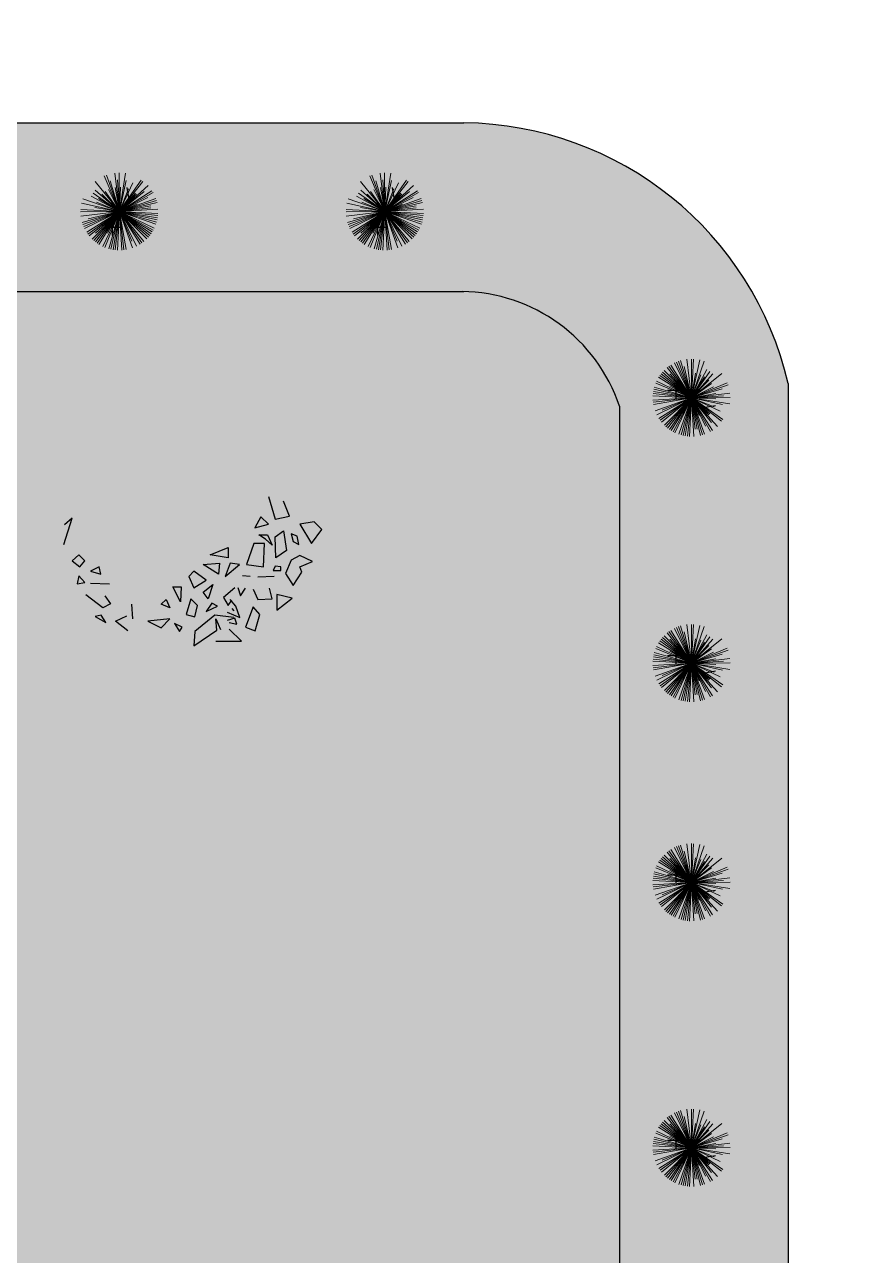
# Model space of a CAD drawing. Header units: millimetres. Extents: x -1544140 to 7445918, y -1294905 to 2019878.
# Drawn here: x 2056671 to 2058506, y 32585 to 35326 of the extents above; entities that cross this region are included whole.
import ezdxf

# ---------------------------------------------------------------- set-up
doc = ezdxf.new("R2010")
doc.units = ezdxf.units.MM
doc.header["$MEASUREMENT"] = 0
doc.layers.add('marc det', color=74, linetype='Continuous', lineweight=18)
picture_1 = doc.add_image_def('image5.png', size_in_pixel=(1482, 826))

msp = doc.modelspace()

# ---------------------------------------------------------------- hatches: boundary and pattern name
at = {"true_color": 0x8dc133, "transparency": 33554687}
h = msp.add_hatch(color=65, dxfattribs=at)
h.dxf.hatch_style = 1
h.paths.add_polyline_path([(2058372.1, 31146.3, -0.388077), (2057965.2, 30688), (2053469.6, 30688, -0.416277), (2052635.9, 31290.8), (2052635.9, 34182.4, -0.394381), (2053167, 35107.6), (2057632.6, 35107.6, -0.352206), (2058372.1, 34526.8)])
h.paths.add_polyline_path([(2053433.3, 31063.9, -0.417198), (2053011.8, 31325.5), (2053011.8, 34233.1, -0.386529), (2053233, 34731.7), (2057635.1, 34731.7, -0.326949), (2057996.2, 34476.3), (2057996.2, 31063.9)], flags=16)
at = {"true_color": 0xb8d93f, "transparency": 33554687}
h = msp.add_hatch(color=63, dxfattribs=at)
h.dxf.hatch_style = 1
h.paths.add_polyline_path([(2057996.2, 34476.3, 0.326949), (2057635.1, 34731.7), (2053233, 34731.7, 0.386529), (2053011.8, 34233.1), (2053011.8, 31325.5, 0.417198), (2053433.3, 31063.9), (2057937.4, 31063.9, 0.351898), (2057996.2, 31142.5)])
at = {"layer": 'marc det'}
msp.add_hatch(color=102, dxfattribs=at).paths.add_polyline_path([(2056895.8, 34476.2), (2056839.3, 34461.1), (2056820.7, 34437.2), (2056786.7, 34389.4), (2056750.8, 34385.2), (2056746, 34343.9), (2056759.8, 34326.5), (2056749.4, 34300.2), (2056709.8, 34225.9), (2056722.6, 34200.2), (2056744.4, 34168.2), (2056744.8, 34140), (2056701.5, 34123.4), (2056761.8, 34119.1), (2056754.3, 34091.5), (2056773.8, 34071.1), (2056776.3, 34045.4), (2056806, 34012.9), (2056815.7, 33976.5), (2056843.1, 33955.7), (2056863, 33959.6), (2056889.2, 33944.6), (2056901.1, 33910.6), (2056909.5, 33867.9), (2056918.7, 33900), (2056947.2, 33925.7), (2056983, 33914.6), (2057006.7, 33899.1), (2057035.8, 33908.9), (2057066.8, 33909), (2057086.7, 33886.7), (2057094.6, 33912.4), (2057127.2, 33930.9), (2057161, 33929.5), (2057196.5, 33946.6), (2057207.2, 33970.8), (2057226, 33980.6), (2057250.8, 33985.5), (2057259.7, 34019.5), (2057276.5, 34038.9), (2057322.1, 34043.9), (2057357.1, 34036.6), (2057327.3, 34057), (2057304.9, 34078.8), (2057306, 34099.2), (2057326.3, 34127.4), (2057343, 34160.9), (2057340.2, 34188.6), (2057345, 34256.1), (2057401.3, 34285.3), (2057332.3, 34280.8), (2057313.2, 34312.3), (2057310, 34341.9), (2057289.1, 34382.2), (2057264.3, 34403.5), (2057252.8, 34435.5), (2057227.3, 34446.7), (2057194.2, 34470.4), (2057166.9, 34467.7), (2057167.6, 34513.6), (2057138.5, 34477.6), (2057127.8, 34505.7), (2057113.5, 34513), (2057078.9, 34523.1), (2057071.7, 34514.9), (2057008, 34510.4), (2056990.4, 34521), (2056959.2, 34508.8), (2056935.2, 34512.2), (2056910.9, 34543.7), (2056888.4, 34579.6), (2056897.7, 34545.2), (2056907.3, 34496.6)])

# ---------------------------------------------------------------- linework, layer by layer
at = {"color": 116, "lineweight": -2, "true_color": 0x136734}
for p, q in [((2056904.3, 34936), (2056899.4, 34963.6)), ((2057495.4, 34936), (2057490.6, 34963.6)), ((2058182.7, 34473.3), (2058210.3, 34478.1)), ((2058182.7, 33882.1), (2058210.3, 33887)), ((2058182.7, 33393.8), (2058210.3, 33398.6)), ((2058182.7, 32802.6), (2058210.3, 32807.5))]:
    msp.add_line(p, q, dxfattribs=at)
at = {"color": 116, "true_color": 0x136734}
for p, q in [((2056847.6, 34875.1), (2056884.2, 34875.1)), ((2056865.9, 34893.4), (2056865.9, 34856.8)), ((2057438.8, 34875.1), (2057475.4, 34875.1)), ((2057457.1, 34893.4), (2057457.1, 34856.8)), ((2058121.8, 34529.9), (2058121.8, 34493.3)), ((2058140.1, 34511.6), (2058103.5, 34511.6)), ((2058140.1, 33920.5), (2058103.5, 33920.5)), ((2058121.8, 33938.7), (2058121.8, 33902.2)), ((2058121.8, 33450.4), (2058121.8, 33413.8)), ((2058140.1, 33432.1), (2058103.5, 33432.1)), ((2058121.8, 32859.2), (2058121.8, 32822.7)), ((2058140.1, 32841), (2058103.5, 32841))]:
    msp.add_line(p, q, dxfattribs=at)
at = {"color": 96}
for p, q in [((2057214.1, 34275), (2057229, 34225.1)), ((2057260.9, 34231.7), (2057248.2, 34265)), ((2056758.2, 34168.6), (2056777.4, 34226.8)), ((2056777.4, 34226.8), (2056760.4, 34211.8)), ((2057197, 34230.1), (2057184.3, 34205.2)), ((2057214.1, 34213.5), (2057197, 34230.1)), ((2057229, 34225.1), (2057260.9, 34231.7)), ((2057316.3, 34218.5), (2057284.4, 34213.5)), ((2057333.4, 34201.8), (2057316.3, 34218.5)), ((2057184.3, 34205.2), (2057214.1, 34213.5)), ((2057192.8, 34190.2), (2057212, 34190.2)), ((2057207.7, 34180.2), (2057192.8, 34190.2)), ((2057212, 34190.2), (2057222.6, 34166.9)), ((2057229, 34185.2), (2057248.2, 34198.5)), ((2057248.2, 34198.5), (2057254.5, 34155.3)), ((2057278, 34186.9), (2057265.2, 34191.9)), ((2057265.2, 34191.9), (2057269.5, 34175.3)), ((2057284.4, 34213.5), (2057309.9, 34170.3)), ((2057309.9, 34170.3), (2057333.4, 34201.8)), ((2057084.2, 34145.4), (2057124.6, 34162)), ((2057124.6, 34162), (2057124.6, 34138.7)), ((2057182.1, 34170.3), (2057165.1, 34123.7)), ((2057205.6, 34170.3), (2057182.1, 34170.3)), ((2057203.4, 34118.8), (2057205.6, 34170.3)), ((2057222.6, 34166.9), (2057207.7, 34180.2)), ((2057231.1, 34138.7), (2057229, 34185.2)), ((2057269.5, 34175.3), (2057282.2, 34168.6)), ((2057282.2, 34168.6), (2057278, 34186.9)), ((2056792.3, 34145.4), (2056777.4, 34132.1)), ((2056805.1, 34132.1), (2056792.3, 34145.4)), ((2057124.6, 34138.7), (2057084.2, 34145.4)), ((2057254.5, 34155.3), (2057231.1, 34138.7)), ((2057265.2, 34133.7), (2057252.4, 34103.8)), ((2057284.4, 34143.7), (2057265.2, 34133.7)), ((2057312.1, 34130.4), (2057284.4, 34143.7)), ((2056777.4, 34132.1), (2056794.5, 34118.8)), ((2056794.5, 34118.8), (2056805.1, 34132.1)), ((2056837, 34118.8), (2056817.9, 34108.8)), ((2056817.9, 34108.8), (2056841.3, 34102.1)), ((2056841.3, 34102.1), (2056837, 34118.8)), ((2057047.9, 34108.8), (2057037.3, 34097.2)), ((2057075.6, 34088.9), (2057047.9, 34108.8)), ((2057069.2, 34123.7), (2057105.4, 34127.1)), ((2057103.3, 34102.1), (2057069.2, 34123.7)), ((2057105.4, 34127.1), (2057103.3, 34102.1)), ((2057128.9, 34127.1), (2057118.2, 34097.2)), ((2057118.2, 34097.2), (2057150.2, 34123.7)), ((2057150.2, 34123.7), (2057128.9, 34127.1)), ((2057165.1, 34123.7), (2057203.4, 34118.8)), ((2057229, 34120.4), (2057224.7, 34110.4)), ((2057224.7, 34110.4), (2057241.8, 34110.4)), ((2057241.8, 34118.8), (2057229, 34120.4)), ((2057241.8, 34110.4), (2057241.8, 34118.8)), ((2057269.5, 34077.2), (2057288.6, 34107.1)), ((2057284.4, 34118.8), (2057312.1, 34130.4)), ((2057288.6, 34107.1), (2057284.4, 34118.8)), ((2056792.3, 34098.8), (2056788.1, 34080.6)), ((2056788.1, 34080.6), (2056805.1, 34083.9)), ((2056805.1, 34083.9), (2056792.3, 34098.8)), ((2056817.9, 34082.2), (2056860.5, 34080.6)), ((2057037.3, 34097.2), (2057047.9, 34072.2)), ((2057047.9, 34072.2), (2057075.6, 34088.9)), ((2057069.2, 34062.3), (2057090.5, 34078.9)), ((2057090.5, 34078.9), (2057079.9, 34047.3)), ((2057173.6, 34097.2), (2057156.6, 34098.8)), ((2057226.8, 34097.2), (2057190.7, 34095.5)), ((2057252.4, 34103.8), (2057269.5, 34077.2)), ((2056845.7, 34027.6), (2056807.4, 34055.9)), ((2056850, 34054.2), (2056862.7, 34035.9)), ((2057018.1, 34040.7), (2057001.1, 34073.9)), ((2057001.1, 34073.9), (2057020.2, 34073.9)), ((2057020.2, 34073.9), (2057018.1, 34040.7)), ((2057079.9, 34047.3), (2057069.2, 34062.3)), ((2057139.5, 34072.2), (2057114, 34050.6)), ((2057114, 34050.6), (2057124.6, 34032.4)), ((2057146, 34072.5), (2057152.4, 34054.2)), ((2057152.4, 34054.2), (2057163.1, 34070.8)), ((2057180.1, 34069.1), (2057190.8, 34045.9)), ((2057222.7, 34047.6), (2057216.3, 34070.8)), ((2057267.3, 34049), (2057233.2, 34057.3)), ((2057233.2, 34057.3), (2057233.2, 34022.4)), ((2056862.7, 34035.9), (2056845.7, 34027.6)), ((2056909.5, 34035.7), (2056911.6, 34002.5)), ((2056975.5, 34035.7), (2056986.2, 34045.6)), ((2056994.7, 34027.4), (2056975.5, 34035.7)), ((2056986.2, 34045.6), (2056994.7, 34027.4)), ((2057041.5, 34047.3), (2057030.9, 34012.4)), ((2057056.5, 34032.4), (2057041.5, 34047.3)), ((2057050.1, 34007.4), (2057056.5, 34032.4)), ((2057088.4, 34037.4), (2057075.6, 34019.1)), ((2057075.6, 34019.1), (2057101.2, 34030.7)), ((2057101.2, 34030.7), (2057088.4, 34037.4)), ((2057124.6, 34032.4), (2057133.1, 34044)), ((2057141.8, 34030.9), (2057129, 34045.9)), ((2057133.1, 34025.7), (2057137.4, 34020.7)), ((2057150.3, 34006), (2057141.8, 34030.9)), ((2057180.1, 34029.3), (2057163.1, 33984.4)), ((2057195, 34012.6), (2057180.1, 34029.3)), ((2057190.8, 34045.9), (2057222.7, 34047.6)), ((2057233.2, 34022.4), (2057267.3, 34049)), ((2056841.4, 34011), (2056828.7, 34007.7)), ((2056828.7, 34007.7), (2056852.1, 33994.4)), ((2056852.1, 33994.4), (2056841.4, 34011)), ((2056873.4, 33997.7), (2056898.9, 34009.3)), ((2056901.1, 33976.1), (2056873.4, 33997.7)), ((2056994.7, 34002.5), (2056945.7, 33997.5)), ((2056945.7, 33997.5), (2056975.5, 33982.5)), ((2056975.5, 33982.5), (2056994.7, 34002.5)), ((2057030.9, 34012.4), (2057050.1, 34007.4)), ((2057094.8, 34010.8), (2057050.1, 33974.2)), ((2057137.4, 34005.8), (2057094.8, 34010.8)), ((2057099, 33977.5), (2057096.9, 34002.5)), ((2057096.9, 34002.5), (2057107.6, 33979.2)), ((2057122.6, 34017.6), (2057150.3, 34006)), ((2057139.6, 34004.4), (2057122.6, 33999.4)), ((2057143.9, 33991.1), (2057139.6, 34004.4)), ((2057184.4, 33976.1), (2057195, 34012.6)), ((2057022.4, 33984.2), (2057005.3, 33992.5)), ((2057005.3, 33992.5), (2057016, 33974.2)), ((2057016, 33974.2), (2057022.4, 33984.2)), ((2057047.9, 33942.6), (2057099, 33977.5)), ((2057050.1, 33974.2), (2057047.9, 33942.6)), ((2057126.9, 33994.4), (2057143.9, 33991.1)), ((2057154.5, 33952.8), (2057126.9, 33979.4)), ((2057163.1, 33984.4), (2057184.4, 33976.1)), ((2057097, 33952.8), (2057154.5, 33952.8))]:
    msp.add_line(p, q, dxfattribs=at)
for points in [[(2053167, 35107.6), (2057649.8, 35107.6)], [(2053233, 34731.7), (2057649.8, 34731.7)], [(2058372.1, 34526.8), (2058372.1, 31133.4)], [(2057996.2, 34476.3), (2057996.2, 31133.4)]]:
    msp.add_lwpolyline(points)
for radius, start in [(750.3, 13.0477), (374.4, 18.5111)]:
    msp.add_arc((2057641.2, 34357.4), radius, start, 89.3419)
at = {"layer": 'marc det', "color": 116, "true_color": 0x136734}
for p, q in [((2056882.2, 34910.1), (2056848.7, 34989.6)), ((2056882.2, 34910.1), (2056853.3, 34991.3)), ((2056882.2, 34910.1), (2056872, 34995.7)), ((2056882.2, 34910.1), (2056881.7, 34996.3)), ((2056882.2, 34910.1), (2056896.1, 34995.2)), ((2057473.4, 34910.1), (2057439.9, 34989.6)), ((2057473.4, 34910.1), (2057444.4, 34991.3)), ((2057473.4, 34910.1), (2057463.2, 34995.7)), ((2057473.4, 34910.1), (2057472.9, 34996.3)), ((2057473.4, 34910.1), (2057487.3, 34995.2)), ((2056882.2, 34910.1), (2056828.1, 34977.2)), ((2056882.2, 34910.1), (2056828.7, 34957.3)), ((2056882.2, 34910.1), (2056858.2, 34959.2)), ((2056882.2, 34910.1), (2056862.1, 34978.3)), ((2056882.2, 34910.1), (2056872.8, 34963.8)), ((2056882.2, 34910.1), (2056877.8, 34980.9)), ((2056881.4, 34909.2), (2056930.9, 34979.8)), ((2056930.9, 34979.8), (2056881.4, 34909.2)), ((2056881.4, 34909.2), (2056934.7, 34976.9)), ((2056882.2, 34910.1), (2056897.6, 34979.3)), ((2056882.2, 34910.1), (2056912.6, 34974.1)), ((2056882.2, 34910.1), (2056946.2, 34967.9)), ((2056882.2, 34910.1), (2056884.9, 34964.5)), ((2056882.2, 34910.1), (2056902.7, 34960.4)), ((2056882.2, 34910.1), (2056954.9, 34956.4)), ((2057473.4, 34910.1), (2057419.2, 34977.2)), ((2057473.4, 34910.1), (2057419.9, 34957.3)), ((2057473.4, 34910.1), (2057449.4, 34959.2)), ((2057473.4, 34910.1), (2057453.3, 34978.3)), ((2057473.4, 34910.1), (2057463.9, 34963.8)), ((2057473.4, 34910.1), (2057469, 34980.9)), ((2057472.6, 34909.2), (2057522, 34979.8)), ((2057522, 34979.8), (2057472.6, 34909.2)), ((2057472.6, 34909.2), (2057525.9, 34976.9)), ((2057473.4, 34910.1), (2057488.7, 34979.3)), ((2057473.4, 34910.1), (2057503.7, 34974.1)), ((2057473.4, 34910.1), (2057537.3, 34967.9)), ((2057473.4, 34910.1), (2057476.1, 34964.5)), ((2057473.4, 34910.1), (2057493.9, 34960.4)), ((2057473.4, 34910.1), (2057546.1, 34956.4)), ((2056882.2, 34910.1), (2056798, 34928.8)), ((2056882.2, 34910.1), (2056800.7, 34938.1)), ((2056882.2, 34910.1), (2056819.5, 34944.3)), ((2056882.2, 34910.1), (2056823.8, 34951.1)), ((2056823.8, 34951.1), (2056882.2, 34910.1)), ((2056882.2, 34910.1), (2056831.3, 34930.9)), ((2056882.2, 34910.1), (2056835.5, 34939.1)), ((2056882.2, 34910.1), (2056843.2, 34948.6)), ((2056882.2, 34910.1), (2056850.3, 34954.6)), ((2056882.2, 34910.1), (2056937.3, 34954.6)), ((2056882.2, 34910.1), (2056957.4, 34952.3)), ((2056882.2, 34910.1), (2056918.1, 34950.8)), ((2056882.2, 34910.1), (2056920.4, 34948.7)), ((2056882.2, 34910.1), (2056945.8, 34941.2)), ((2056882.2, 34910.1), (2056963.4, 34939.1)), ((2056882.2, 34910.1), (2056964.9, 34934.5)), ((2056882.2, 34910.1), (2056966.2, 34929.8)), ((2057473.4, 34910.1), (2057389.2, 34928.8)), ((2057473.4, 34910.1), (2057391.8, 34938.1)), ((2057473.4, 34910.1), (2057410.6, 34944.3)), ((2057473.4, 34910.1), (2057414.9, 34951.1)), ((2057414.9, 34951.1), (2057473.4, 34910.1)), ((2057473.4, 34910.1), (2057422.4, 34930.9)), ((2057473.4, 34910.1), (2057426.7, 34939.1)), ((2057473.4, 34910.1), (2057434.4, 34948.6)), ((2057473.4, 34910.1), (2057441.4, 34954.6)), ((2057473.4, 34910.1), (2057528.4, 34954.6)), ((2057473.4, 34910.1), (2057548.6, 34952.3)), ((2057473.4, 34910.1), (2057509.3, 34950.8)), ((2057473.4, 34910.1), (2057511.5, 34948.7)), ((2057473.4, 34910.1), (2057537, 34941.2)), ((2057473.4, 34910.1), (2057554.6, 34939.1)), ((2057473.4, 34910.1), (2057556.1, 34934.5)), ((2057473.4, 34910.1), (2057557.3, 34929.8)), ((2056882.2, 34910.1), (2056796, 34909.6)), ((2056882.2, 34910.1), (2056796.1, 34914.4)), ((2056882.2, 34910.1), (2056796.6, 34899.9)), ((2056882.2, 34910.1), (2056799.5, 34885.7)), ((2056882.2, 34910.1), (2056801, 34881.1)), ((2056882.2, 34910.1), (2056802.8, 34876.6)), ((2056882.2, 34910.1), (2056804.8, 34872.2)), ((2056882.2, 34910.1), (2056809.5, 34863.8)), ((2056882.2, 34910.1), (2056812.2, 34859.8)), ((2056882.2, 34910.1), (2056812.4, 34893.7)), ((2056882.2, 34910.1), (2056815.1, 34856)), ((2056882.2, 34910.1), (2056821.6, 34848.8)), ((2056882.2, 34910.1), (2056825.1, 34845.5)), ((2056882.2, 34910.1), (2056827.8, 34919)), ((2056882.2, 34910.1), (2056828.9, 34842.4)), ((2056882.2, 34910.1), (2056829, 34862)), ((2056832.7, 34839.5), (2056882.2, 34910.1)), ((2056882.2, 34910.1), (2056832.7, 34839.5)), ((2056882.2, 34910.1), (2056836.8, 34836.8)), ((2056882.2, 34910.1), (2056845.3, 34832.2)), ((2056882.2, 34910.1), (2056849.7, 34830.3)), ((2056882.2, 34910.1), (2056855.8, 34861.6)), ((2056882.2, 34910.1), (2056858.8, 34827.1)), ((2056882.2, 34910.1), (2056863.5, 34825.9)), ((2056882.2, 34910.1), (2056868.3, 34825)), ((2056882.2, 34910.1), (2056873.1, 34824.4)), ((2056882.2, 34910.1), (2056877.9, 34824)), ((2056882.2, 34910.1), (2056921.9, 34926.8)), ((2056882.2, 34910.1), (2056952, 34922.4)), ((2056882.2, 34910.1), (2056952.6, 34918.5)), ((2056882.2, 34910.1), (2056968.3, 34915.5)), ((2056882.2, 34910.1), (2056968.3, 34905.8)), ((2056882.2, 34910.1), (2056911.2, 34828.9)), ((2056882.2, 34910.1), (2056892.4, 34824.5)), ((2056882.2, 34910.1), (2056897.2, 34825.2)), ((2056882.2, 34910.1), (2056887.6, 34824.1)), ((2056882.2, 34910.1), (2056909.9, 34844.3)), ((2056882.2, 34910.1), (2056920.1, 34832.7)), ((2056882.2, 34910.1), (2056928.5, 34837.4)), ((2056882.2, 34910.1), (2056932.5, 34840.1)), ((2056882.2, 34910.1), (2056936.4, 34843)), ((2056882.2, 34910.1), (2056943.5, 34849.5)), ((2056882.2, 34910.1), (2056946.8, 34853)), ((2056882.2, 34910.1), (2056949.9, 34856.8)), ((2056952.8, 34860.6), (2056882.2, 34910.1)), ((2056882.2, 34910.1), (2056955.5, 34864.7)), ((2056882.2, 34910.1), (2056957.9, 34868.9)), ((2056882.2, 34910.1), (2056960.1, 34873.2)), ((2056882.2, 34910.1), (2056966.4, 34891.4)), ((2056882.2, 34910.1), (2056967.3, 34896.2)), ((2056882.2, 34910.1), (2056967.9, 34901)), ((2056882.2, 34910.1), (2056963.8, 34882.1)), ((2056882.2, 34910.1), (2056965.2, 34886.7)), ((2057473.4, 34910.1), (2057387.2, 34909.6)), ((2057473.4, 34910.1), (2057387.3, 34914.4)), ((2057473.4, 34910.1), (2057387.8, 34899.9)), ((2057473.4, 34910.1), (2057390.7, 34885.7)), ((2057473.4, 34910.1), (2057392.2, 34881.1)), ((2057473.4, 34910.1), (2057393.9, 34876.6)), ((2057473.4, 34910.1), (2057395.9, 34872.2)), ((2057473.4, 34910.1), (2057400.6, 34863.8)), ((2057473.4, 34910.1), (2057403.4, 34859.8)), ((2057473.4, 34910.1), (2057403.6, 34893.7)), ((2057473.4, 34910.1), (2057406.3, 34856)), ((2057473.4, 34910.1), (2057412.8, 34848.8)), ((2057473.4, 34910.1), (2057416.3, 34845.5)), ((2057473.4, 34910.1), (2057419, 34919)), ((2057473.4, 34910.1), (2057420, 34842.4)), ((2057473.4, 34910.1), (2057420.1, 34862)), ((2057423.9, 34839.5), (2057473.4, 34910.1)), ((2057473.4, 34910.1), (2057423.9, 34839.5)), ((2057473.4, 34910.1), (2057427.9, 34836.8)), ((2057473.4, 34910.1), (2057436.4, 34832.2)), ((2057473.4, 34910.1), (2057440.9, 34830.3)), ((2057473.4, 34910.1), (2057446.9, 34861.6)), ((2057473.4, 34910.1), (2057450, 34827.1)), ((2057473.4, 34910.1), (2057454.7, 34825.9)), ((2057473.4, 34910.1), (2057459.4, 34825)), ((2057473.4, 34910.1), (2057464.2, 34824.4)), ((2057473.4, 34910.1), (2057469.1, 34824)), ((2057473.4, 34910.1), (2057513.1, 34926.8)), ((2057473.4, 34910.1), (2057543.1, 34922.4)), ((2057473.4, 34910.1), (2057543.7, 34918.5)), ((2057473.4, 34910.1), (2057559.4, 34915.5)), ((2057473.4, 34910.1), (2057559.5, 34905.8)), ((2057473.4, 34910.1), (2057502.3, 34828.9)), ((2057473.4, 34910.1), (2057483.5, 34824.5)), ((2057473.4, 34910.1), (2057488.3, 34825.2)), ((2057473.4, 34910.1), (2057478.7, 34824.1)), ((2057473.4, 34910.1), (2057501.1, 34844.3)), ((2057473.4, 34910.1), (2057511.2, 34832.7)), ((2057473.4, 34910.1), (2057519.7, 34837.4)), ((2057473.4, 34910.1), (2057523.7, 34840.1)), ((2057473.4, 34910.1), (2057527.5, 34843)), ((2057473.4, 34910.1), (2057534.7, 34849.5)), ((2057473.4, 34910.1), (2057538, 34853)), ((2057473.4, 34910.1), (2057541.1, 34856.8)), ((2057544, 34860.6), (2057473.4, 34910.1)), ((2057473.4, 34910.1), (2057546.6, 34864.7)), ((2057473.4, 34910.1), (2057549.1, 34868.9)), ((2057473.4, 34910.1), (2057551.3, 34873.2)), ((2057473.4, 34910.1), (2057557.5, 34891.4)), ((2057473.4, 34910.1), (2057558.5, 34896.2)), ((2057473.4, 34910.1), (2057559.1, 34901)), ((2057473.4, 34910.1), (2057554.9, 34882.1)), ((2057473.4, 34910.1), (2057556.4, 34886.7)), ((2058156.8, 34495.3), (2058118.9, 34572.8)), ((2058156.8, 34495.3), (2058123.3, 34574.8)), ((2058156.8, 34495.3), (2058127.8, 34576.5)), ((2058156.8, 34495.3), (2058132.4, 34578)), ((2058156.8, 34495.3), (2058146.6, 34580.9)), ((2058156.8, 34495.3), (2058156.3, 34581.5)), ((2058156.8, 34495.3), (2058161.1, 34581.4)), ((2058156.8, 34495.3), (2058175.5, 34579.5)), ((2058156.8, 34495.3), (2058184.8, 34576.9)), ((2058086.2, 34544.8), (2058156.8, 34495.3)), ((2058156.8, 34495.3), (2058086.2, 34544.8)), ((2058156.8, 34495.3), (2058089.1, 34548.7)), ((2058156.8, 34495.3), (2058092.2, 34552.4)), ((2058156.8, 34495.3), (2058095.5, 34555.9)), ((2058156.8, 34495.3), (2058102.6, 34562.4)), ((2058156.8, 34495.3), (2058106.5, 34565.3)), ((2058156.8, 34495.3), (2058108.6, 34548.6)), ((2058156.8, 34495.3), (2058110.5, 34568.1)), ((2058156.8, 34495.3), (2058140.4, 34565.1)), ((2058156.8, 34495.3), (2058191, 34558.1)), ((2058156.8, 34495.3), (2058197.7, 34553.8)), ((2058197.7, 34553.8), (2058156.8, 34495.3)), ((2058156.8, 34495.3), (2058165.7, 34549.7)), ((2058156.8, 34495.3), (2058223.9, 34549.5)), ((2058156.8, 34495.3), (2058204, 34548.8)), ((2058156.8, 34495.3), (2058177.5, 34546.3)), ((2058156.8, 34495.3), (2058073.8, 34518.7)), ((2058156.8, 34495.3), (2058076.9, 34527.8)), ((2058156.8, 34495.3), (2058078.9, 34532.3)), ((2058156.8, 34495.3), (2058083.5, 34540.8)), ((2058156.8, 34495.3), (2058108.3, 34521.8)), ((2058156.8, 34495.3), (2058185.7, 34542)), ((2058156.8, 34495.3), (2058195.3, 34534.3)), ((2058156.8, 34495.3), (2058236.2, 34528.8)), ((2058156.8, 34495.3), (2058201.2, 34527.3)), ((2058156.8, 34495.3), (2058238, 34524.3)), ((2058156.8, 34495.3), (2058205.9, 34519.3)), ((2058156.8, 34495.3), (2058070.7, 34499.7)), ((2058156.8, 34495.3), (2058070.7, 34490)), ((2058156.8, 34495.3), (2058071.1, 34504.5)), ((2058156.8, 34495.3), (2058071.2, 34485.2)), ((2058156.8, 34495.3), (2058071.7, 34509.3)), ((2058156.8, 34495.3), (2058071.9, 34480.4)), ((2058156.8, 34495.3), (2058072.6, 34514)), ((2058156.8, 34495.3), (2058075.6, 34466.4)), ((2058156.8, 34495.3), (2058079.3, 34457.5)), ((2058156.8, 34495.3), (2058084.1, 34449)), ((2058156.8, 34495.3), (2058086.8, 34445)), ((2058156.8, 34495.3), (2058089.7, 34441.2)), ((2058156.8, 34495.3), (2058091, 34467.6)), ((2058156.8, 34495.3), (2058096.2, 34434)), ((2058156.8, 34495.3), (2058099.7, 34430.7)), ((2058156.8, 34495.3), (2058103.4, 34427.6)), ((2058107.3, 34424.7), (2058156.8, 34495.3)), ((2058156.8, 34495.3), (2058111.4, 34422.1)), ((2058156.8, 34495.3), (2058115.5, 34419.6)), ((2058156.8, 34495.3), (2058119.8, 34417.4)), ((2058156.8, 34495.3), (2058128.8, 34413.8)), ((2058156.8, 34495.3), (2058133.4, 34412.3)), ((2058156.8, 34495.3), (2058138.1, 34411.2)), ((2058156.8, 34495.3), (2058142.9, 34410.3)), ((2058156.8, 34495.3), (2058147.6, 34409.6)), ((2058156.8, 34495.3), (2058152.5, 34409.2)), ((2058155.9, 34496.2), (2058226.5, 34446.7)), ((2058155.9, 34496.2), (2058223.6, 34442.8)), ((2058226.5, 34446.7), (2058155.9, 34496.2)), ((2058156.8, 34495.3), (2058224.9, 34515.4)), ((2058156.8, 34495.3), (2058242.4, 34505.5)), ((2058156.8, 34495.3), (2058210.5, 34504.8)), ((2058156.8, 34495.3), (2058227.6, 34499.7)), ((2058156.8, 34495.3), (2058243, 34495.8)), ((2058156.8, 34495.3), (2058165.1, 34425)), ((2058156.8, 34495.3), (2058162.1, 34409.3)), ((2058156.8, 34495.3), (2058169.1, 34425.6)), ((2058156.8, 34495.3), (2058185.7, 34414.1)), ((2058156.8, 34495.3), (2058181.1, 34412.6)), ((2058156.8, 34495.3), (2058176.5, 34411.4)), ((2058156.8, 34495.3), (2058198.9, 34420.1)), ((2058156.8, 34495.3), (2058187.9, 34431.7)), ((2058156.8, 34495.3), (2058203.1, 34422.6)), ((2058156.8, 34495.3), (2058211.1, 34492.6)), ((2058156.8, 34495.3), (2058241.9, 34481.4)), ((2058156.8, 34495.3), (2058226, 34480)), ((2058156.8, 34495.3), (2058207.1, 34474.8)), ((2058156.8, 34495.3), (2058173.5, 34455.6)), ((2058156.8, 34495.3), (2058195.4, 34457.2)), ((2058156.8, 34495.3), (2058197.5, 34459.4)), ((2058156.8, 34495.3), (2058220.8, 34465)), ((2058156.8, 34495.3), (2058201.2, 34440.3)), ((2058156.8, 34495.3), (2058214.6, 34431.4)), ((2058156.8, 33904.2), (2058102.6, 33971.3)), ((2058156.8, 33904.2), (2058106.5, 33974.2)), ((2058156.8, 33904.2), (2058110.5, 33976.9)), ((2058156.8, 33904.2), (2058118.9, 33981.6)), ((2058156.8, 33904.2), (2058123.3, 33983.6)), ((2058156.8, 33904.2), (2058127.8, 33985.4)), ((2058156.8, 33904.2), (2058132.4, 33986.9)), ((2058156.8, 33904.2), (2058140.4, 33974)), ((2058156.8, 33904.2), (2058146.6, 33989.8)), ((2058156.8, 33904.2), (2058156.3, 33990.4)), ((2058156.8, 33904.2), (2058161.1, 33990.3)), ((2058156.8, 33904.2), (2058175.5, 33988.3)), ((2058156.8, 33904.2), (2058184.8, 33985.7)), ((2058156.8, 33904.2), (2058078.9, 33941.1)), ((2058156.8, 33904.2), (2058083.5, 33949.6)), ((2058086.2, 33953.6), (2058156.8, 33904.2)), ((2058156.8, 33904.2), (2058086.2, 33953.6)), ((2058156.8, 33904.2), (2058089.1, 33957.5)), ((2058156.8, 33904.2), (2058092.2, 33961.2)), ((2058156.8, 33904.2), (2058095.5, 33964.8)), ((2058156.8, 33904.2), (2058108.6, 33957.4)), ((2058156.8, 33904.2), (2058191, 33966.9)), ((2058156.8, 33904.2), (2058197.7, 33962.6)), ((2058197.7, 33962.6), (2058156.8, 33904.2)), ((2058156.8, 33904.2), (2058165.7, 33958.5)), ((2058156.8, 33904.2), (2058223.9, 33958.3)), ((2058156.8, 33904.2), (2058204, 33957.6)), ((2058156.8, 33904.2), (2058177.5, 33955.1)), ((2058156.8, 33904.2), (2058185.7, 33950.9)), ((2058156.8, 33904.2), (2058195.3, 33943.2)), ((2058156.8, 33904.2), (2058071.1, 33913.3)), ((2058156.8, 33904.2), (2058071.7, 33918.1)), ((2058156.8, 33904.2), (2058072.6, 33922.9)), ((2058156.8, 33904.2), (2058073.8, 33927.5)), ((2058156.8, 33904.2), (2058076.9, 33936.7)), ((2058156.8, 33904.2), (2058108.3, 33930.6)), ((2058156.8, 33904.2), (2058236.2, 33937.6)), ((2058156.8, 33904.2), (2058201.2, 33936.1)), ((2058156.8, 33904.2), (2058238, 33933.1)), ((2058156.8, 33904.2), (2058205.9, 33928.2)), ((2058156.8, 33904.2), (2058224.9, 33924.2)), ((2058156.8, 33904.2), (2058242.4, 33914.3)), ((2058156.8, 33904.2), (2058210.5, 33913.6)), ((2058156.8, 33904.2), (2058070.7, 33908.5)), ((2058156.8, 33904.2), (2058070.7, 33898.8)), ((2058156.8, 33904.2), (2058071.2, 33894)), ((2058156.8, 33904.2), (2058071.9, 33889.2)), ((2058156.8, 33904.2), (2058075.6, 33875.2)), ((2058156.8, 33904.2), (2058079.3, 33866.3)), ((2058156.8, 33904.2), (2058084.1, 33857.9)), ((2058156.8, 33904.2), (2058086.8, 33853.9)), ((2058156.8, 33904.2), (2058089.7, 33850)), ((2058156.8, 33904.2), (2058091, 33876.4)), ((2058156.8, 33904.2), (2058096.2, 33842.8)), ((2058156.8, 33904.2), (2058099.7, 33839.5)), ((2058156.8, 33904.2), (2058103.4, 33836.4)), ((2058107.3, 33833.6), (2058156.8, 33904.2)), ((2058156.8, 33904.2), (2058111.4, 33830.9)), ((2058156.8, 33904.2), (2058115.5, 33828.5)), ((2058156.8, 33904.2), (2058119.8, 33826.3)), ((2058156.8, 33904.2), (2058128.8, 33822.6)), ((2058156.8, 33904.2), (2058133.4, 33821.2)), ((2058156.8, 33904.2), (2058138.1, 33820)), ((2058156.8, 33904.2), (2058142.9, 33819.1)), ((2058156.8, 33904.2), (2058147.6, 33818.4)), ((2058156.8, 33904.2), (2058152.5, 33818.1)), ((2058155.9, 33905), (2058226.5, 33855.5)), ((2058155.9, 33905), (2058223.6, 33851.6)), ((2058226.5, 33855.5), (2058155.9, 33905)), ((2058156.8, 33904.2), (2058227.6, 33908.6)), ((2058156.8, 33904.2), (2058243, 33904.7)), ((2058156.8, 33904.2), (2058165.1, 33833.8)), ((2058156.8, 33904.2), (2058162.1, 33818.1)), ((2058156.8, 33904.2), (2058169.1, 33834.4)), ((2058156.8, 33904.2), (2058185.7, 33823)), ((2058156.8, 33904.2), (2058181.1, 33821.5)), ((2058156.8, 33904.2), (2058176.5, 33820.2)), ((2058156.8, 33904.2), (2058198.9, 33829)), ((2058156.8, 33904.2), (2058187.9, 33840.6)), ((2058156.8, 33904.2), (2058203.1, 33831.4)), ((2058156.8, 33904.2), (2058211.1, 33901.4)), ((2058156.8, 33904.2), (2058241.9, 33890.2)), ((2058156.8, 33904.2), (2058226, 33888.8)), ((2058156.8, 33904.2), (2058207.1, 33883.7)), ((2058156.8, 33904.2), (2058173.5, 33864.4)), ((2058156.8, 33904.2), (2058195.4, 33866)), ((2058156.8, 33904.2), (2058197.5, 33868.2)), ((2058156.8, 33904.2), (2058220.8, 33873.8)), ((2058156.8, 33904.2), (2058201.2, 33849.1)), ((2058156.8, 33904.2), (2058214.6, 33840.2)), ((2058156.8, 33415.8), (2058156.3, 33502)), ((2058156.8, 33415.8), (2058161.1, 33501.9)), ((2058156.8, 33415.8), (2058095.5, 33476.4)), ((2058156.8, 33415.8), (2058102.6, 33482.9)), ((2058156.8, 33415.8), (2058106.5, 33485.8)), ((2058156.8, 33415.8), (2058110.5, 33488.6)), ((2058156.8, 33415.8), (2058118.9, 33493.3)), ((2058156.8, 33415.8), (2058123.3, 33495.3)), ((2058156.8, 33415.8), (2058127.8, 33497)), ((2058156.8, 33415.8), (2058132.4, 33498.5)), ((2058156.8, 33415.8), (2058140.4, 33485.6)), ((2058156.8, 33415.8), (2058146.6, 33501.4)), ((2058156.8, 33415.8), (2058175.5, 33500)), ((2058156.8, 33415.8), (2058184.8, 33497.4)), ((2058156.8, 33415.8), (2058191, 33478.6)), ((2058156.8, 33415.8), (2058076.9, 33448.3)), ((2058156.8, 33415.8), (2058078.9, 33452.8)), ((2058156.8, 33415.8), (2058083.5, 33461.3)), ((2058086.2, 33465.3), (2058156.8, 33415.8)), ((2058156.8, 33415.8), (2058086.2, 33465.3)), ((2058156.8, 33415.8), (2058089.1, 33469.2)), ((2058156.8, 33415.8), (2058092.2, 33472.9)), ((2058156.8, 33415.8), (2058108.6, 33469.1)), ((2058156.8, 33415.8), (2058197.7, 33474.3)), ((2058197.7, 33474.3), (2058156.8, 33415.8)), ((2058156.8, 33415.8), (2058165.7, 33470.2)), ((2058156.8, 33415.8), (2058223.9, 33470)), ((2058156.8, 33415.8), (2058204, 33469.3)), ((2058156.8, 33415.8), (2058177.5, 33466.8)), ((2058156.8, 33415.8), (2058185.7, 33462.5)), ((2058156.8, 33415.8), (2058195.3, 33454.8)), ((2058156.8, 33415.8), (2058236.2, 33449.3)), ((2058156.8, 33415.8), (2058201.2, 33447.8)), ((2058156.8, 33415.8), (2058070.7, 33420.1)), ((2058156.8, 33415.8), (2058071.1, 33425)), ((2058156.8, 33415.8), (2058071.7, 33429.8)), ((2058156.8, 33415.8), (2058072.6, 33434.5)), ((2058156.8, 33415.8), (2058073.8, 33439.2)), ((2058156.8, 33415.8), (2058108.3, 33442.3)), ((2058156.8, 33415.8), (2058238, 33444.8)), ((2058156.8, 33415.8), (2058205.9, 33439.8)), ((2058156.8, 33415.8), (2058224.9, 33435.9)), ((2058156.8, 33415.8), (2058242.4, 33426)), ((2058156.8, 33415.8), (2058210.5, 33425.3)), ((2058156.8, 33415.8), (2058227.6, 33420.2)), ((2058156.8, 33415.8), (2058070.7, 33410.5)), ((2058156.8, 33415.8), (2058071.2, 33405.7)), ((2058156.8, 33415.8), (2058071.9, 33400.9)), ((2058156.8, 33415.8), (2058075.6, 33386.9)), ((2058156.8, 33415.8), (2058079.3, 33378)), ((2058156.8, 33415.8), (2058084.1, 33369.5)), ((2058156.8, 33415.8), (2058086.8, 33365.5)), ((2058156.8, 33415.8), (2058089.7, 33361.7)), ((2058156.8, 33415.8), (2058091, 33388.1)), ((2058156.8, 33415.8), (2058096.2, 33354.5)), ((2058156.8, 33415.8), (2058099.7, 33351.2)), ((2058156.8, 33415.8), (2058103.4, 33348.1)), ((2058107.3, 33345.2), (2058156.8, 33415.8)), ((2058156.8, 33415.8), (2058111.4, 33342.6)), ((2058156.8, 33415.8), (2058115.5, 33340.1)), ((2058156.8, 33415.8), (2058119.8, 33337.9)), ((2058156.8, 33415.8), (2058128.8, 33334.3)), ((2058156.8, 33415.8), (2058133.4, 33332.8)), ((2058156.8, 33415.8), (2058138.1, 33331.7)), ((2058156.8, 33415.8), (2058142.9, 33330.7)), ((2058156.8, 33415.8), (2058147.6, 33330.1)), ((2058156.8, 33415.8), (2058152.5, 33329.7)), ((2058155.9, 33416.6), (2058226.5, 33367.2)), ((2058155.9, 33416.6), (2058223.6, 33363.3)), ((2058226.5, 33367.2), (2058155.9, 33416.6)), ((2058156.8, 33415.8), (2058243, 33416.3)), ((2058156.8, 33415.8), (2058165.1, 33345.5)), ((2058156.8, 33415.8), (2058162.1, 33329.8)), ((2058156.8, 33415.8), (2058169.1, 33346.1)), ((2058156.8, 33415.8), (2058185.7, 33334.6)), ((2058156.8, 33415.8), (2058181.1, 33333.1)), ((2058156.8, 33415.8), (2058176.5, 33331.9)), ((2058156.8, 33415.8), (2058198.9, 33340.6)), ((2058156.8, 33415.8), (2058187.9, 33352.2)), ((2058156.8, 33415.8), (2058203.1, 33343.1)), ((2058156.8, 33415.8), (2058211.1, 33413.1)), ((2058156.8, 33415.8), (2058241.9, 33401.9)), ((2058156.8, 33415.8), (2058226, 33400.5)), ((2058156.8, 33415.8), (2058207.1, 33395.3)), ((2058156.8, 33415.8), (2058173.5, 33376.1)), ((2058156.8, 33415.8), (2058195.4, 33377.7)), ((2058156.8, 33415.8), (2058197.5, 33379.9)), ((2058156.8, 33415.8), (2058220.8, 33385.5)), ((2058156.8, 33415.8), (2058201.2, 33360.8)), ((2058156.8, 33415.8), (2058214.6, 33351.9)), ((2058156.8, 32824.7), (2058118.9, 32902.1)), ((2058156.8, 32824.7), (2058123.3, 32904.1)), ((2058156.8, 32824.7), (2058127.8, 32905.9)), ((2058156.8, 32824.7), (2058132.4, 32907.4)), ((2058156.8, 32824.7), (2058146.6, 32910.3)), ((2058156.8, 32824.7), (2058156.3, 32910.9)), ((2058156.8, 32824.7), (2058161.1, 32910.8)), ((2058156.8, 32824.7), (2058175.5, 32908.8)), ((2058156.8, 32824.7), (2058184.8, 32906.2)), ((2058086.2, 32874.1), (2058156.8, 32824.7)), ((2058156.8, 32824.7), (2058086.2, 32874.1)), ((2058156.8, 32824.7), (2058089.1, 32878)), ((2058156.8, 32824.7), (2058092.2, 32881.7)), ((2058156.8, 32824.7), (2058095.5, 32885.3)), ((2058156.8, 32824.7), (2058102.6, 32891.8)), ((2058156.8, 32824.7), (2058106.5, 32894.7)), ((2058156.8, 32824.7), (2058108.6, 32877.9)), ((2058156.8, 32824.7), (2058110.5, 32897.4)), ((2058156.8, 32824.7), (2058140.4, 32894.5)), ((2058156.8, 32824.7), (2058191, 32887.4)), ((2058156.8, 32824.7), (2058197.7, 32883.1)), ((2058197.7, 32883.1), (2058156.8, 32824.7)), ((2058156.8, 32824.7), (2058165.7, 32879)), ((2058156.8, 32824.7), (2058223.9, 32878.8)), ((2058156.8, 32824.7), (2058204, 32878.1)), ((2058156.8, 32824.7), (2058177.5, 32875.6)), ((2058156.8, 32824.7), (2058185.7, 32871.3)), ((2058156.8, 32824.7), (2058073.8, 32848)), ((2058156.8, 32824.7), (2058076.9, 32857.2)), ((2058156.8, 32824.7), (2058078.9, 32861.6)), ((2058156.8, 32824.7), (2058083.5, 32870.1)), ((2058156.8, 32824.7), (2058108.3, 32851.1)), ((2058156.8, 32824.7), (2058195.3, 32863.7)), ((2058156.8, 32824.7), (2058236.2, 32858.1)), ((2058156.8, 32824.7), (2058201.2, 32856.6)), ((2058156.8, 32824.7), (2058238, 32853.6)), ((2058156.8, 32824.7), (2058205.9, 32848.7)), ((2058156.8, 32824.7), (2058224.9, 32844.7)), ((2058156.8, 32824.7), (2058070.7, 32829)), ((2058156.8, 32824.7), (2058070.7, 32819.3)), ((2058156.8, 32824.7), (2058071.1, 32833.8)), ((2058156.8, 32824.7), (2058071.2, 32814.5)), ((2058156.8, 32824.7), (2058071.7, 32838.6)), ((2058156.8, 32824.7), (2058071.9, 32809.7)), ((2058156.8, 32824.7), (2058072.6, 32843.4)), ((2058156.8, 32824.7), (2058075.6, 32795.7)), ((2058156.8, 32824.7), (2058079.3, 32786.8)), ((2058156.8, 32824.7), (2058084.1, 32778.4)), ((2058156.8, 32824.7), (2058086.8, 32774.4)), ((2058156.8, 32824.7), (2058089.7, 32770.5)), ((2058156.8, 32824.7), (2058091, 32796.9)), ((2058156.8, 32824.7), (2058096.2, 32763.3)), ((2058156.8, 32824.7), (2058099.7, 32760)), ((2058156.8, 32824.7), (2058103.4, 32756.9)), ((2058107.3, 32754.1), (2058156.8, 32824.7)), ((2058156.8, 32824.7), (2058111.4, 32751.4)), ((2058156.8, 32824.7), (2058115.5, 32749)), ((2058156.8, 32824.7), (2058119.8, 32746.8)), ((2058156.8, 32824.7), (2058128.8, 32743.1)), ((2058156.8, 32824.7), (2058133.4, 32741.7)), ((2058156.8, 32824.7), (2058138.1, 32740.5)), ((2058156.8, 32824.7), (2058142.9, 32739.6)), ((2058156.8, 32824.7), (2058147.6, 32738.9)), ((2058156.8, 32824.7), (2058152.5, 32738.6)), ((2058155.9, 32825.5), (2058226.5, 32776)), ((2058155.9, 32825.5), (2058223.6, 32772.1)), ((2058226.5, 32776), (2058155.9, 32825.5)), ((2058156.8, 32824.7), (2058242.4, 32834.8)), ((2058156.8, 32824.7), (2058210.5, 32834.1)), ((2058156.8, 32824.7), (2058227.6, 32829.1)), ((2058156.8, 32824.7), (2058243, 32825.2)), ((2058156.8, 32824.7), (2058165.1, 32754.3)), ((2058156.8, 32824.7), (2058162.1, 32738.6)), ((2058156.8, 32824.7), (2058169.1, 32754.9)), ((2058156.8, 32824.7), (2058185.7, 32743.5)), ((2058156.8, 32824.7), (2058181.1, 32742)), ((2058156.8, 32824.7), (2058176.5, 32740.7)), ((2058156.8, 32824.7), (2058198.9, 32749.5)), ((2058156.8, 32824.7), (2058187.9, 32761.1)), ((2058156.8, 32824.7), (2058203.1, 32751.9)), ((2058156.8, 32824.7), (2058211.1, 32821.9)), ((2058156.8, 32824.7), (2058241.9, 32810.7)), ((2058156.8, 32824.7), (2058226, 32809.3)), ((2058156.8, 32824.7), (2058207.1, 32804.2)), ((2058156.8, 32824.7), (2058173.5, 32784.9)), ((2058156.8, 32824.7), (2058195.4, 32786.5)), ((2058156.8, 32824.7), (2058197.5, 32788.7)), ((2058156.8, 32824.7), (2058220.8, 32794.3)), ((2058156.8, 32824.7), (2058201.2, 32769.6)), ((2058156.8, 32824.7), (2058214.6, 32760.7))]:
    msp.add_line(p, q, dxfattribs=at)

# ---------------------------------------------------------------- pictures from other files: only their frames are drawn
image = msp.add_image(picture_1, insert=(2023694, -11872.3), size_in_units=(114264.1, 63685.7))
image.dxf.flags = 7

doc.saveas('drawing.dxf')
